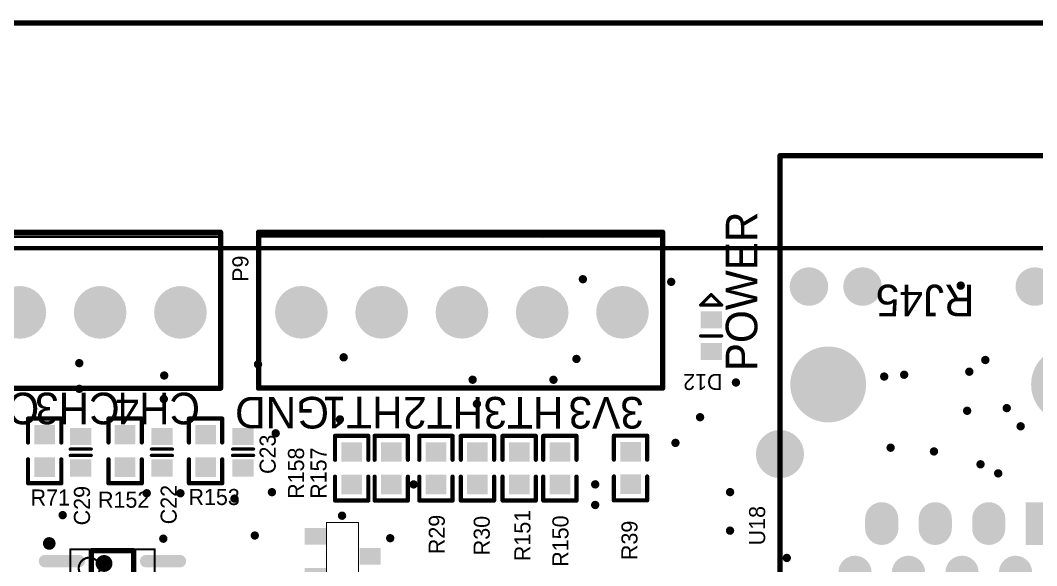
# Model space of a CAD drawing. Header units: millimetres. Extents: x -0.01 to 7.72, y -0.26 to 4.6.
# Drawn here: x 4.549 to 6.448, y 3.565 to 4.584 of the extents above; entities that cross this region are included whole.
import ezdxf

# ---------------------------------------------------------------- set-up
doc = ezdxf.new("R2010")
doc.units = ezdxf.units.MM
doc.header["$MEASUREMENT"] = 0
for name, color, linetype in [('Mechanical1', 6, 'Continuous'), ('Mechanical13', 56, 'Continuous'), ('MultiLayer', 9, 'Continuous'), ('PadHoleLayer', 156, 'Continuous'), ('TopOverlay', 2, 'Continuous'), ('TopPaste', 8, 'Continuous'), ('ViaHoleLayer', 16, 'Continuous')]:
    doc.layers.add(name, color=color, linetype=linetype)

# ---------------------------------------------------------------- blocks, each defined once
blk = doc.blocks.new('LC_0603_R_3')
at = {"layer": 'TopPaste'}
for points in [[(-0.0486, 0.0193), (-0.012, 0.0193), (-0.012, -0.0193), (-0.0486, -0.0193)], [(0.012, 0.0193), (0.0486, 0.0193), (0.0486, -0.0193), (0.012, -0.0193)]]:
    blk.add_hatch(color=8, dxfattribs=at).paths.add_polyline_path(points)
at = {"layer": 'TopOverlay', "const_width": 0.00787}
for points in [[(-0.0604, 0.0311), (-0.0157, 0.0311)], [(-0.0604, 0.0311), (-0.0604, -0.0311)], [(0.0604, 0.0311), (0.0157, 0.0311)], [(0.0604, 0.0311), (0.0604, -0.0311)], [(-0.0604, -0.0311), (-0.0157, -0.0311)], [(0.0604, -0.0311), (0.0157, -0.0311)]]:
    blk.add_lwpolyline(points, dxfattribs=at)
at = {"layer": 'TopOverlay', "const_width": 0.00394}
for points in [[(-0.0624, 0.0311, 1), (-0.0585, 0.0311, 1)], [(-0.0624, 0.0311, 1), (-0.0585, 0.0311, 1)], [(-0.0177, 0.0311, 1), (-0.0138, 0.0311, 1)], [(0.0138, 0.0311, 1), (0.0177, 0.0311, 1)], [(0.0585, 0.0311, 1), (0.0624, 0.0311, 1)], [(0.0585, 0.0311, 1), (0.0624, 0.0311, 1)], [(-0.0624, -0.0311, 1), (-0.0585, -0.0311, 1)], [(-0.0624, -0.0311, 1), (-0.0585, -0.0311, 1)], [(-0.0177, -0.0311, 1), (-0.0138, -0.0311, 1)], [(0.0138, -0.0311, 1), (0.0177, -0.0311, 1)], [(0.0585, -0.0311, 1), (0.0624, -0.0311, 1)], [(0.0585, -0.0311, 1), (0.0624, -0.0311, 1)]]:
    blk.add_lwpolyline(points, format="xyb", close=True, dxfattribs=at)
blk = doc.blocks.new('LC_0603_R_4')
at = {"layer": 'TopPaste'}
for points in [[(-0.0486, 0.0193), (-0.012, 0.0193), (-0.012, -0.0193), (-0.0486, -0.0193)], [(0.012, 0.0193), (0.0486, 0.0193), (0.0486, -0.0193), (0.012, -0.0193)]]:
    blk.add_hatch(color=8, dxfattribs=at).paths.add_polyline_path(points)
at = {"layer": 'TopOverlay', "const_width": 0.00787}
for points in [[(-0.0157, 0.0311), (-0.0604, 0.0311)], [(-0.0604, -0.0311), (-0.0604, 0.0311)], [(0.0157, 0.0311), (0.0604, 0.0311)], [(0.0604, -0.0311), (0.0604, 0.0311)], [(-0.0157, -0.0311), (-0.0604, -0.0311)], [(0.0157, -0.0311), (0.0604, -0.0311)]]:
    blk.add_lwpolyline(points, dxfattribs=at)
at = {"layer": 'TopOverlay', "const_width": 0.00394}
for points in [[(-0.0624, 0.0311, 1), (-0.0585, 0.0311, 1)], [(-0.0624, 0.0311, 1), (-0.0585, 0.0311, 1)], [(-0.0177, 0.0311, 1), (-0.0138, 0.0311, 1)], [(0.0138, 0.0311, 1), (0.0177, 0.0311, 1)], [(0.0585, 0.0311, 1), (0.0624, 0.0311, 1)], [(0.0585, 0.0311, 1), (0.0624, 0.0311, 1)], [(-0.0624, -0.0311, 1), (-0.0585, -0.0311, 1)], [(-0.0624, -0.0311, 1), (-0.0585, -0.0311, 1)], [(-0.0177, -0.0311, 1), (-0.0138, -0.0311, 1)], [(0.0138, -0.0311, 1), (0.0177, -0.0311, 1)], [(0.0585, -0.0311, 1), (0.0624, -0.0311, 1)], [(0.0585, -0.0311, 1), (0.0624, -0.0311, 1)]]:
    blk.add_lwpolyline(points, format="xyb", close=True, dxfattribs=at)
blk = doc.blocks.new('C0603SW_28')
at = {"layer": 'TopPaste'}
for points in [[(-0.016, -0.02), (-0.016, 0.02), (0.016, 0.02), (0.016, -0.02)], [(0.043, -0.02), (0.043, 0.02), (0.075, 0.02), (0.075, -0.02)]]:
    blk.add_hatch(color=8, dxfattribs=at).paths.add_polyline_path(points)
at = {"layer": 'TopOverlay', "const_width": 0.006}
for points in [[(0.0236, -0.0197), (0.0236, 0.0197)], [(0.0354, -0.0197), (0.0354, 0.0197)]]:
    blk.add_lwpolyline(points, dxfattribs=at)
at = {"layer": 'TopOverlay', "const_width": 0.003}
for points in [[(0.0221, 0.0197, 1), (0.0251, 0.0197, 1)], [(0.0339, 0.0197, 1), (0.0369, 0.0197, 1)], [(0.0221, -0.0197, 1), (0.0251, -0.0197, 1)], [(0.0339, -0.0197, 1), (0.0369, -0.0197, 1)]]:
    blk.add_lwpolyline(points, format="xyb", close=True, dxfattribs=at)
blk = doc.blocks.new('L0603SW_42')
at = {"layer": 'TopPaste'}
for points in [[(-0.016, -0.02), (-0.016, 0.02), (0.016, 0.02), (0.016, -0.02)], [(0.043, -0.02), (0.043, 0.02), (0.075, 0.02), (0.075, -0.02)]]:
    blk.add_hatch(color=8, dxfattribs=at).paths.add_polyline_path(points)
at = {"layer": 'TopOverlay', "const_width": 0.006}
for points in [[(0.029, 0.02), (0.029, -0.0194)], [(0.0866, 0.02), (0.0866, -0.0194)], [(0.0866, 0.02), (0.1063, 0.0003)], [(0.106, 0), (0.0866, -0.0194)], [(0.106, 0.0003), (0.106, 0)]]:
    blk.add_lwpolyline(points, dxfattribs=at)
at = {"layer": 'TopOverlay', "const_width": 0.003}
for points in [[(0.0275, 0.02, 1), (0.0305, 0.02, 1)], [(0.0851, 0.02, 1), (0.0881, 0.02, 1)], [(0.0851, 0.02, 1), (0.0881, 0.02, 1)], [(0.1045, 0.0003, 1), (0.1075, 0.0003, 1)], [(0.1045, 0, 1), (0.1075, 0, 1)], [(0.1045, 0, 1), (0.1075, 0, 1)], [(0.1048, 0.0003, 1), (0.1078, 0.0003, 1)], [(0.0275, -0.0194, 1), (0.0305, -0.0194, 1)], [(0.0851, -0.0194, 1), (0.0881, -0.0194, 1)], [(0.0851, -0.0194, 1), (0.0881, -0.0194, 1)]]:
    blk.add_lwpolyline(points, format="xyb", close=True, dxfattribs=at)
blk = doc.blocks.new('WJ124_3_81_5P_79')
at = {"layer": 'MultiLayer'}
h = blk.add_hatch(color=9, dxfattribs=at)
edge = h.paths.add_edge_path()
edge.add_arc((-0.15, 0), 0.0492, 0, 360)
h = blk.add_hatch(color=9, dxfattribs=at)
edge = h.paths.add_edge_path()
edge.add_arc((0, 0), 0.0492, 0, 360)
h = blk.add_hatch(color=9, dxfattribs=at)
edge = h.paths.add_edge_path()
edge.add_arc((0.15, 0), 0.0492, 0, 360)
h = blk.add_hatch(color=9, dxfattribs=at)
edge = h.paths.add_edge_path()
edge.add_arc((0.3, 0), 0.0492, 0, 360)
h = blk.add_hatch(color=9, dxfattribs=at)
edge = h.paths.add_edge_path()
edge.add_arc((0.45, 0), 0.0492, 0, 360)
at = {"layer": 'PadHoleLayer'}
h = blk.add_hatch(color=156, dxfattribs=at)
edge = h.paths.add_edge_path()
edge.add_arc((-0.15, 0), 0.0295, 0, 360)
h = blk.add_hatch(color=156, dxfattribs=at)
edge = h.paths.add_edge_path()
edge.add_arc((0, 0), 0.0295, 0, 360)
h = blk.add_hatch(color=156, dxfattribs=at)
edge = h.paths.add_edge_path()
edge.add_arc((0.15, 0), 0.0295, 0, 360)
h = blk.add_hatch(color=156, dxfattribs=at)
edge = h.paths.add_edge_path()
edge.add_arc((0.3, 0), 0.0295, 0, 360)
h = blk.add_hatch(color=156, dxfattribs=at)
edge = h.paths.add_edge_path()
edge.add_arc((0.45, 0), 0.0295, 0, 360)
at = {"layer": 'TopOverlay'}
for points, const_width in [([(0.53, 0.1417), (-0.225, 0.1417)], 0.01), ([(-0.225, 0.1417), (-0.225, -0.1496)], 0.01), ([(0.53, 0.1417), (0.53, -0.1496)], 0.01), ([(0.53, -0.1496), (-0.225, -0.1496)], 0.01), ([(0, -0.1417), (-0.225, -0.1417)], 0.005), ([(0.53, -0.1417), (0, -0.1417)], 0.005)]:
    blk.add_lwpolyline(points, dxfattribs=dict(at, const_width=const_width))
for points, const_width in [([(-0.2275, 0.1417, 1), (-0.2225, 0.1417, 1)], 0.005), ([(-0.2275, 0.1417, 1), (-0.2225, 0.1417, 1)], 0.005), ([(0.5275, 0.1417, 1), (0.5325, 0.1417, 1)], 0.005), ([(0.5275, 0.1417, 1), (0.5325, 0.1417, 1)], 0.005), ([(-0.2275, -0.1496, 1), (-0.2225, -0.1496, 1)], 0.005), ([(-0.2275, -0.1496, 1), (-0.2225, -0.1496, 1)], 0.005), ([(-0.2263, -0.1417, 1), (-0.2238, -0.1417, 1)], 0.0025), ([(-0.0013, -0.1417, 1), (0.0013, -0.1417, 1)], 0.0025), ([(-0.0013, -0.1417, 1), (0.0013, -0.1417, 1)], 0.0025), ([(0.5275, -0.1496, 1), (0.5325, -0.1496, 1)], 0.005), ([(0.5275, -0.1496, 1), (0.5325, -0.1496, 1)], 0.005), ([(0.5288, -0.1417, 1), (0.5312, -0.1417, 1)], 0.0025)]:
    blk.add_lwpolyline(points, format="xyb", close=True, dxfattribs=dict(at, const_width=const_width))
blk = doc.blocks.new('WJ124_3_81_5P_80')
at = {"layer": 'MultiLayer'}
h = blk.add_hatch(color=9, dxfattribs=at)
edge = h.paths.add_edge_path()
edge.add_arc((-0.15, 0), 0.0492, 0, 360)
h = blk.add_hatch(color=9, dxfattribs=at)
edge = h.paths.add_edge_path()
edge.add_arc((0, 0), 0.0492, 0, 360)
h = blk.add_hatch(color=9, dxfattribs=at)
edge = h.paths.add_edge_path()
edge.add_arc((0.15, 0), 0.0492, 0, 360)
h = blk.add_hatch(color=9, dxfattribs=at)
edge = h.paths.add_edge_path()
edge.add_arc((0.3, 0), 0.0492, 0, 360)
h = blk.add_hatch(color=9, dxfattribs=at)
edge = h.paths.add_edge_path()
edge.add_arc((0.45, 0), 0.0492, 0, 360)
at = {"layer": 'PadHoleLayer'}
h = blk.add_hatch(color=156, dxfattribs=at)
edge = h.paths.add_edge_path()
edge.add_arc((-0.15, 0), 0.0295, 0, 360)
h = blk.add_hatch(color=156, dxfattribs=at)
edge = h.paths.add_edge_path()
edge.add_arc((0, 0), 0.0295, 0, 360)
h = blk.add_hatch(color=156, dxfattribs=at)
edge = h.paths.add_edge_path()
edge.add_arc((0.15, 0), 0.0295, 0, 360)
h = blk.add_hatch(color=156, dxfattribs=at)
edge = h.paths.add_edge_path()
edge.add_arc((0.3, 0), 0.0295, 0, 360)
h = blk.add_hatch(color=156, dxfattribs=at)
edge = h.paths.add_edge_path()
edge.add_arc((0.45, 0), 0.0295, 0, 360)
at = {"layer": 'TopOverlay'}
for points, const_width in [([(0.53, 0.1417), (-0.225, 0.1417)], 0.01), ([(-0.225, 0.1417), (-0.225, -0.1496)], 0.01), ([(0.53, 0.1417), (0.53, -0.1496)], 0.01), ([(0.53, -0.1496), (-0.225, -0.1496)], 0.01), ([(0, -0.1417), (-0.225, -0.1417)], 0.005), ([(0.53, -0.1417), (0, -0.1417)], 0.005)]:
    blk.add_lwpolyline(points, dxfattribs=dict(at, const_width=const_width))
for points, const_width in [([(-0.2275, 0.1417, 1), (-0.2225, 0.1417, 1)], 0.005), ([(-0.2275, 0.1417, 1), (-0.2225, 0.1417, 1)], 0.005), ([(0.5275, 0.1417, 1), (0.5325, 0.1417, 1)], 0.005), ([(0.5275, 0.1417, 1), (0.5325, 0.1417, 1)], 0.005), ([(-0.2275, -0.1496, 1), (-0.2225, -0.1496, 1)], 0.005), ([(-0.2275, -0.1496, 1), (-0.2225, -0.1496, 1)], 0.005), ([(-0.2263, -0.1417, 1), (-0.2238, -0.1417, 1)], 0.0025), ([(-0.0013, -0.1417, 1), (0.0013, -0.1417, 1)], 0.0025), ([(-0.0013, -0.1417, 1), (0.0013, -0.1417, 1)], 0.0025), ([(0.5275, -0.1496, 1), (0.5325, -0.1496, 1)], 0.005), ([(0.5275, -0.1496, 1), (0.5325, -0.1496, 1)], 0.005), ([(0.5288, -0.1417, 1), (0.5312, -0.1417, 1)], 0.0025)]:
    blk.add_lwpolyline(points, format="xyb", close=True, dxfattribs=dict(at, const_width=const_width))
blk = doc.blocks.new('LC_0603_R_130')
at = {"layer": 'TopPaste'}
for points in [[(-0.0486, 0.0193), (-0.012, 0.0193), (-0.012, -0.0193), (-0.0486, -0.0193)], [(0.012, 0.0193), (0.0486, 0.0193), (0.0486, -0.0193), (0.012, -0.0193)]]:
    blk.add_hatch(color=8, dxfattribs=at).paths.add_polyline_path(points)
at = {"layer": 'TopOverlay', "const_width": 0.00787}
for points in [[(-0.0157, 0.0311), (-0.0604, 0.0311)], [(-0.0604, -0.0311), (-0.0604, 0.0311)], [(0.0157, 0.0311), (0.0604, 0.0311)], [(0.0604, -0.0311), (0.0604, 0.0311)], [(-0.0157, -0.0311), (-0.0604, -0.0311)], [(0.0157, -0.0311), (0.0604, -0.0311)]]:
    blk.add_lwpolyline(points, dxfattribs=at)
at = {"layer": 'TopOverlay', "const_width": 0.00394}
for points in [[(-0.0624, 0.0311, 1), (-0.0585, 0.0311, 1)], [(-0.0624, 0.0311, 1), (-0.0585, 0.0311, 1)], [(-0.0177, 0.0311, 1), (-0.0138, 0.0311, 1)], [(0.0138, 0.0311, 1), (0.0177, 0.0311, 1)], [(0.0585, 0.0311, 1), (0.0624, 0.0311, 1)], [(0.0585, 0.0311, 1), (0.0624, 0.0311, 1)], [(-0.0624, -0.0311, 1), (-0.0585, -0.0311, 1)], [(-0.0624, -0.0311, 1), (-0.0585, -0.0311, 1)], [(-0.0177, -0.0311, 1), (-0.0138, -0.0311, 1)], [(0.0138, -0.0311, 1), (0.0177, -0.0311, 1)], [(0.0585, -0.0311, 1), (0.0624, -0.0311, 1)], [(0.0585, -0.0311, 1), (0.0624, -0.0311, 1)]]:
    blk.add_lwpolyline(points, format="xyb", close=True, dxfattribs=at)
blk = doc.blocks.new('LC_0603_R_131')
at = {"layer": 'TopPaste'}
for points in [[(-0.0486, 0.0193), (-0.012, 0.0193), (-0.012, -0.0193), (-0.0486, -0.0193)], [(0.012, 0.0193), (0.0486, 0.0193), (0.0486, -0.0193), (0.012, -0.0193)]]:
    blk.add_hatch(color=8, dxfattribs=at).paths.add_polyline_path(points)
at = {"layer": 'TopOverlay', "const_width": 0.00787}
for points in [[(-0.0604, 0.0311), (-0.0157, 0.0311)], [(-0.0604, 0.0311), (-0.0604, -0.0311)], [(0.0604, 0.0311), (0.0157, 0.0311)], [(0.0604, 0.0311), (0.0604, -0.0311)], [(-0.0604, -0.0311), (-0.0157, -0.0311)], [(0.0604, -0.0311), (0.0157, -0.0311)]]:
    blk.add_lwpolyline(points, dxfattribs=at)
at = {"layer": 'TopOverlay', "const_width": 0.00394}
for points in [[(-0.0624, 0.0311, 1), (-0.0585, 0.0311, 1)], [(-0.0624, 0.0311, 1), (-0.0585, 0.0311, 1)], [(-0.0177, 0.0311, 1), (-0.0138, 0.0311, 1)], [(0.0138, 0.0311, 1), (0.0177, 0.0311, 1)], [(0.0585, 0.0311, 1), (0.0624, 0.0311, 1)], [(0.0585, 0.0311, 1), (0.0624, 0.0311, 1)], [(-0.0624, -0.0311, 1), (-0.0585, -0.0311, 1)], [(-0.0624, -0.0311, 1), (-0.0585, -0.0311, 1)], [(-0.0177, -0.0311, 1), (-0.0138, -0.0311, 1)], [(0.0138, -0.0311, 1), (0.0177, -0.0311, 1)], [(0.0585, -0.0311, 1), (0.0624, -0.0311, 1)], [(0.0585, -0.0311, 1), (0.0624, -0.0311, 1)]]:
    blk.add_lwpolyline(points, format="xyb", close=True, dxfattribs=at)
blk = doc.blocks.new('LC_0603_R_140')
at = {"layer": 'TopPaste'}
for points in [[(-0.0486, 0.0193), (-0.012, 0.0193), (-0.012, -0.0193), (-0.0486, -0.0193)], [(0.012, 0.0193), (0.0486, 0.0193), (0.0486, -0.0193), (0.012, -0.0193)]]:
    blk.add_hatch(color=8, dxfattribs=at).paths.add_polyline_path(points)
at = {"layer": 'TopOverlay', "const_width": 0.00787}
for points in [[(-0.0604, -0.0311), (-0.0604, 0.0311)], [(-0.0157, 0.0311), (-0.0604, 0.0311)], [(0.0157, 0.0311), (0.0604, 0.0311)], [(0.0604, -0.0311), (0.0604, 0.0311)], [(-0.0157, -0.0311), (-0.0604, -0.0311)], [(0.0157, -0.0311), (0.0604, -0.0311)]]:
    blk.add_lwpolyline(points, dxfattribs=at)
at = {"layer": 'TopOverlay', "const_width": 0.00394}
for points in [[(-0.0624, 0.0311, 1), (-0.0585, 0.0311, 1)], [(-0.0624, 0.0311, 1), (-0.0585, 0.0311, 1)], [(-0.0177, 0.0311, 1), (-0.0138, 0.0311, 1)], [(0.0138, 0.0311, 1), (0.0177, 0.0311, 1)], [(0.0585, 0.0311, 1), (0.0624, 0.0311, 1)], [(0.0585, 0.0311, 1), (0.0624, 0.0311, 1)], [(-0.0624, -0.0311, 1), (-0.0585, -0.0311, 1)], [(-0.0624, -0.0311, 1), (-0.0585, -0.0311, 1)], [(-0.0177, -0.0311, 1), (-0.0138, -0.0311, 1)], [(0.0138, -0.0311, 1), (0.0177, -0.0311, 1)], [(0.0585, -0.0311, 1), (0.0624, -0.0311, 1)], [(0.0585, -0.0311, 1), (0.0624, -0.0311, 1)]]:
    blk.add_lwpolyline(points, format="xyb", close=True, dxfattribs=at)
blk = doc.blocks.new('LC_0603_R_172')
at = {"layer": 'TopPaste'}
for points in [[(-0.0486, 0.0193), (-0.012, 0.0193), (-0.012, -0.0193), (-0.0486, -0.0193)], [(0.012, 0.0193), (0.0486, 0.0193), (0.0486, -0.0193), (0.012, -0.0193)]]:
    blk.add_hatch(color=8, dxfattribs=at).paths.add_polyline_path(points)
at = {"layer": 'TopOverlay', "const_width": 0.00787}
for points in [[(-0.0604, -0.0311), (-0.0604, 0.0311)], [(-0.0157, 0.0311), (-0.0604, 0.0311)], [(0.0157, 0.0311), (0.0604, 0.0311)], [(0.0604, -0.0311), (0.0604, 0.0311)], [(-0.0157, -0.0311), (-0.0604, -0.0311)], [(0.0157, -0.0311), (0.0604, -0.0311)]]:
    blk.add_lwpolyline(points, dxfattribs=at)
at = {"layer": 'TopOverlay', "const_width": 0.00394}
for points in [[(-0.0624, 0.0311, 1), (-0.0585, 0.0311, 1)], [(-0.0624, 0.0311, 1), (-0.0585, 0.0311, 1)], [(-0.0177, 0.0311, 1), (-0.0138, 0.0311, 1)], [(0.0138, 0.0311, 1), (0.0177, 0.0311, 1)], [(0.0585, 0.0311, 1), (0.0624, 0.0311, 1)], [(0.0585, 0.0311, 1), (0.0624, 0.0311, 1)], [(-0.0624, -0.0311, 1), (-0.0585, -0.0311, 1)], [(-0.0624, -0.0311, 1), (-0.0585, -0.0311, 1)], [(-0.0177, -0.0311, 1), (-0.0138, -0.0311, 1)], [(0.0138, -0.0311, 1), (0.0177, -0.0311, 1)], [(0.0585, -0.0311, 1), (0.0624, -0.0311, 1)], [(0.0585, -0.0311, 1), (0.0624, -0.0311, 1)]]:
    blk.add_lwpolyline(points, format="xyb", close=True, dxfattribs=at)
blk = doc.blocks.new('HR911105A_274')
at = {"layer": 'MultiLayer'}
h = blk.add_hatch(color=9, dxfattribs=at)
edge = h.paths.add_edge_path()
edge.add_arc((-0.29908, 0.331158), 0.045, 0, 360)
h = blk.add_hatch(color=9, dxfattribs=at)
edge = h.paths.add_edge_path()
edge.add_arc((0.013912, 0.277), 0.036, 0, 360)
h = blk.add_hatch(color=9, dxfattribs=at)
edge = h.paths.add_edge_path()
edge.add_arc((-0.169, 0.241), 0.029528, 0, 360)
h = blk.add_hatch(color=9, dxfattribs=at)
edge = h.paths.add_edge_path()
edge.add_arc((-0.538, 0.191), 0.031, 90, 270)
edge.add_line((-0.538, 0.16), (-0.52, 0.16))
edge.add_arc((-0.52, 0.191), 0.031, 270, 450)
edge.add_line((-0.52, 0.222), (-0.538, 0.222))
h = blk.add_hatch(color=9, dxfattribs=at)
edge = h.paths.add_edge_path()
edge.add_arc((0.013912, 0.176866), 0.036, 0, 360)
h = blk.add_hatch(color=9, dxfattribs=at)
edge = h.paths.add_edge_path()
edge.add_arc((-0.438, 0.141), 0.031, 90, 270)
edge.add_line((-0.438, 0.11), (-0.42, 0.11))
edge.add_arc((-0.42, 0.141), 0.031, 270, 450)
edge.add_line((-0.42, 0.172), (-0.438, 0.172))
h = blk.add_hatch(color=9, dxfattribs=at)
edge = h.paths.add_edge_path()
edge.add_arc((-0.538, 0.091), 0.031, 90, 270)
edge.add_line((-0.538, 0.06), (-0.52, 0.06))
edge.add_arc((-0.52, 0.091), 0.031, 270, 450)
edge.add_line((-0.52, 0.122), (-0.538, 0.122))
h = blk.add_hatch(color=9, dxfattribs=at)
edge = h.paths.add_edge_path()
edge.add_arc((-0.438, 0.041), 0.031, 90, 270)
edge.add_line((-0.438, 0.01), (-0.42, 0.01))
edge.add_arc((-0.42, 0.041), 0.031, 270, 450)
edge.add_line((-0.42, 0.072), (-0.438, 0.072))
h = blk.add_hatch(color=9, dxfattribs=at)
edge = h.paths.add_edge_path()
edge.add_arc((-0.538, -0.009), 0.031, 90, 270)
edge.add_line((-0.538, -0.04), (-0.52, -0.04))
edge.add_arc((-0.52, -0.009), 0.031, 270, 450)
edge.add_line((-0.52, 0.022), (-0.538, 0.022))
h = blk.add_hatch(color=9, dxfattribs=at)
edge = h.paths.add_edge_path()
edge.add_arc((-0.438, -0.059), 0.031, 90, 270)
edge.add_line((-0.438, -0.09), (-0.42, -0.09))
edge.add_arc((-0.42, -0.059), 0.031, 270, 450)
edge.add_line((-0.42, -0.028), (-0.438, -0.028))
h = blk.add_hatch(color=9, dxfattribs=at)
edge = h.paths.add_edge_path()
edge.add_arc((-0.538, -0.109), 0.031, 90, 270)
edge.add_line((-0.538, -0.14), (-0.52, -0.14))
edge.add_arc((-0.52, -0.109), 0.031, 270, 450)
edge.add_line((-0.52, -0.078), (-0.538, -0.078))
h = blk.add_hatch(color=9, dxfattribs=at)
edge = h.paths.add_edge_path()
edge.add_arc((0.013912, -0.145), 0.036, 0, 360)
blk.add_hatch(color=9, dxfattribs=at).paths.add_polyline_path([(-0.389, -0.128), (-0.389, -0.19), (-0.469, -0.19), (-0.469, -0.128)])
h = blk.add_hatch(color=9, dxfattribs=at)
edge = h.paths.add_edge_path()
edge.add_arc((-0.169, -0.209), 0.029528, 0, 360)
h = blk.add_hatch(color=9, dxfattribs=at)
edge = h.paths.add_edge_path()
edge.add_arc((0.013912, -0.24463), 0.036, 0, 360)
h = blk.add_hatch(color=9, dxfattribs=at)
edge = h.paths.add_edge_path()
edge.add_arc((-0.29908, -0.298764), 0.045, 0, 360)
at = {"layer": 'PadHoleLayer'}
h = blk.add_hatch(color=156, dxfattribs=at)
edge = h.paths.add_edge_path()
edge.add_arc((-0.29908, 0.331158), 0.0325, 0, 360)
h = blk.add_hatch(color=156, dxfattribs=at)
edge = h.paths.add_edge_path()
edge.add_arc((-0.169, 0.241), 0.070866, 0, 360)
h = blk.add_hatch(color=156, dxfattribs=at)
edge = h.paths.add_edge_path()
edge.add_arc((0.013912, 0.277), 0.018, 0, 360)
h = blk.add_hatch(color=156, dxfattribs=at)
edge = h.paths.add_edge_path()
edge.add_arc((-0.529, 0.191), 0.02, 0, 360)
h = blk.add_hatch(color=156, dxfattribs=at)
edge = h.paths.add_edge_path()
edge.add_arc((0.013912, 0.176866), 0.018, 0, 360)
h = blk.add_hatch(color=156, dxfattribs=at)
edge = h.paths.add_edge_path()
edge.add_arc((-0.429, 0.141), 0.02, 0, 360)
h = blk.add_hatch(color=156, dxfattribs=at)
edge = h.paths.add_edge_path()
edge.add_arc((-0.529, 0.091), 0.02, 0, 360)
h = blk.add_hatch(color=156, dxfattribs=at)
edge = h.paths.add_edge_path()
edge.add_arc((-0.429, 0.041), 0.02, 0, 360)
h = blk.add_hatch(color=156, dxfattribs=at)
edge = h.paths.add_edge_path()
edge.add_arc((-0.529, -0.009), 0.02, 0, 360)
h = blk.add_hatch(color=156, dxfattribs=at)
edge = h.paths.add_edge_path()
edge.add_arc((-0.429, -0.059), 0.02, 0, 360)
h = blk.add_hatch(color=156, dxfattribs=at)
edge = h.paths.add_edge_path()
edge.add_arc((-0.529, -0.109), 0.02, 0, 360)
h = blk.add_hatch(color=156, dxfattribs=at)
edge = h.paths.add_edge_path()
edge.add_arc((0.013912, -0.145), 0.018, 0, 360)
h = blk.add_hatch(color=156, dxfattribs=at)
edge = h.paths.add_edge_path()
edge.add_arc((-0.429, -0.159), 0.02, 0, 360)
h = blk.add_hatch(color=156, dxfattribs=at)
edge = h.paths.add_edge_path()
edge.add_arc((-0.169, -0.209), 0.070866, 0, 360)
h = blk.add_hatch(color=156, dxfattribs=at)
edge = h.paths.add_edge_path()
edge.add_arc((0.013912, -0.24463), 0.018, 0, 360)
h = blk.add_hatch(color=156, dxfattribs=at)
edge = h.paths.add_edge_path()
edge.add_arc((-0.29908, -0.298764), 0.0325, 0, 360)
at = {"layer": 'TopOverlay', "const_width": 0.01}
for points in [[(-0.607582, 0.331158), (-0.60774, 0.331)], [(-0.607582, 0.331158), (-0.607582, -0.298686)], [(-0.607582, 0.331158), (-0.299078, 0.331158)], [(-0.299078, 0.331158), (0.258244, 0.331158)], [(0.258244, 0.331158), (0.258402, 0.331)], [(0.258402, 0.331), (0.258402, -0.299)], [(-0.607504, -0.298764), (-0.60774, -0.299)], [(-0.607582, -0.298686), (-0.607504, -0.298764)], [(-0.607504, -0.298764), (-0.299078, -0.298764)], [(-0.299078, -0.298764), (0.258166, -0.298764)], [(0.258166, -0.298764), (0.258402, -0.299)]]:
    blk.add_lwpolyline(points, dxfattribs=at)
at = {"layer": 'TopOverlay', "const_width": 0.005}
for points in [[(-0.61024, 0.331, 1), (-0.60524, 0.331, 1)], [(-0.610082, 0.331158, 1), (-0.605082, 0.331158, 1)], [(-0.610082, 0.331158, 1), (-0.605082, 0.331158, 1)], [(-0.610082, 0.331158, 1), (-0.605082, 0.331158, 1)], [(-0.301578, 0.331158, 1), (-0.296578, 0.331158, 1)], [(-0.301578, 0.331158, 1), (-0.296578, 0.331158, 1)], [(0.255744, 0.331158, 1), (0.260744, 0.331158, 1)], [(0.255744, 0.331158, 1), (0.260744, 0.331158, 1)], [(0.255902, 0.331, 1), (0.260902, 0.331, 1)], [(0.255902, 0.331, 1), (0.260902, 0.331, 1)], [(-0.61024, -0.299, 1), (-0.60524, -0.299, 1)], [(-0.610082, -0.298686, 1), (-0.605082, -0.298686, 1)], [(-0.610082, -0.298686, 1), (-0.605082, -0.298686, 1)], [(-0.610004, -0.298764, 1), (-0.605004, -0.298764, 1)], [(-0.610004, -0.298764, 1), (-0.605004, -0.298764, 1)], [(-0.610004, -0.298764, 1), (-0.605004, -0.298764, 1)], [(-0.301578, -0.298764, 1), (-0.296578, -0.298764, 1)], [(-0.301578, -0.298764, 1), (-0.296578, -0.298764, 1)], [(0.255666, -0.298764, 1), (0.260666, -0.298764, 1)], [(0.255666, -0.298764, 1), (0.260666, -0.298764, 1)], [(0.255902, -0.299, 1), (0.260902, -0.299, 1)], [(0.255902, -0.299, 1), (0.260902, -0.299, 1)]]:
    blk.add_lwpolyline(points, format="xyb", close=True, dxfattribs=at)
blk = doc.blocks.new('SOT23_B_276')
at = {"layer": 'TopPaste'}
for points in [[(-0.0315, 0.0531), (-0.0315, 0.0217), (-0.0709, 0.0217), (-0.0709, 0.0531)], [(0.0709, 0.0157), (0.0709, -0.0158), (0.0315, -0.0158), (0.0315, 0.0157)], [(-0.0315, -0.0217), (-0.0315, -0.0531), (-0.0709, -0.0531), (-0.0709, -0.0217)]]:
    blk.add_hatch(color=8, dxfattribs=at).paths.add_polyline_path(points)
at = {"layer": 'TopOverlay', "const_width": 0.002}
for points in [[(-0.0302, 0.0633), (0.0293, 0.0633)], [(-0.0302, -0.0655), (-0.0302, 0.0633)], [(0.0289, 0.0633), (0.0293, 0.0633)], [(0.0293, -0.0655), (0.0293, 0.0633)], [(-0.0302, -0.0655), (0.0293, -0.0655)]]:
    blk.add_lwpolyline(points, dxfattribs=at)
at = {"layer": 'TopOverlay', "const_width": 0.001}
for points in [[(-0.0307, 0.0633, 1), (-0.0297, 0.0633, 1)], [(-0.0307, 0.0633, 1), (-0.0297, 0.0633, 1)], [(0.0284, 0.0633, 1), (0.0294, 0.0633, 1)], [(0.0288, 0.0633, 1), (0.0298, 0.0633, 1)], [(0.0288, 0.0633, 1), (0.0298, 0.0633, 1)], [(0.0288, 0.0633, 1), (0.0298, 0.0633, 1)], [(-0.0307, -0.0655, 1), (-0.0297, -0.0655, 1)], [(-0.0307, -0.0655, 1), (-0.0297, -0.0655, 1)], [(0.0288, -0.0655, 1), (0.0298, -0.0655, 1)], [(0.0288, -0.0655, 1), (0.0298, -0.0655, 1)]]:
    blk.add_lwpolyline(points, format="xyb", close=True, dxfattribs=at)
blk = doc.blocks.new('LC_SOIC_14_150____277')
at = {"layer": 'TopPaste'}
h = blk.add_hatch(color=8, dxfattribs=at)
edge = h.paths.add_edge_path()
edge.add_arc((-0.15, 0.126), 0.0118, 0, 180)
edge.add_line((-0.1618, 0.126), (-0.1618, 0.063))
edge.add_arc((-0.15, 0.063), 0.0118, 180, 360)
edge.add_line((-0.1382, 0.063), (-0.1382, 0.126))
h = blk.add_hatch(color=8, dxfattribs=at)
edge = h.paths.add_edge_path()
edge.add_arc((-0.1, 0.126), 0.0118, 0, 180)
edge.add_line((-0.1118, 0.126), (-0.1118, 0.063))
edge.add_arc((-0.1, 0.063), 0.0118, 180, 360)
edge.add_line((-0.0882, 0.063), (-0.0882, 0.126))
h = blk.add_hatch(color=8, dxfattribs=at)
edge = h.paths.add_edge_path()
edge.add_arc((-0.05, 0.126), 0.0118, 0, 180)
edge.add_line((-0.0618, 0.126), (-0.0618, 0.063))
edge.add_arc((-0.05, 0.063), 0.0118, 180, 360)
edge.add_line((-0.0382, 0.063), (-0.0382, 0.126))
h = blk.add_hatch(color=8, dxfattribs=at)
edge = h.paths.add_edge_path()
edge.add_arc((0, 0.126), 0.0118, 0, 180)
edge.add_line((-0.0118, 0.126), (-0.0118, 0.063))
edge.add_arc((0, 0.063), 0.0118, 180, 360)
edge.add_line((0.0118, 0.063), (0.0118, 0.126))
h = blk.add_hatch(color=8, dxfattribs=at)
edge = h.paths.add_edge_path()
edge.add_arc((0.05, 0.126), 0.0118, 0, 180)
edge.add_line((0.0382, 0.126), (0.0382, 0.063))
edge.add_arc((0.05, 0.063), 0.0118, 180, 360)
edge.add_line((0.0618, 0.063), (0.0618, 0.126))
h = blk.add_hatch(color=8, dxfattribs=at)
edge = h.paths.add_edge_path()
edge.add_arc((0.1, 0.126), 0.0118, 0, 180)
edge.add_line((0.0882, 0.126), (0.0882, 0.063))
edge.add_arc((0.1, 0.063), 0.0118, 180, 360)
edge.add_line((0.1118, 0.063), (0.1118, 0.126))
h = blk.add_hatch(color=8, dxfattribs=at)
edge = h.paths.add_edge_path()
edge.add_arc((0.15, 0.126), 0.0118, 0, 180)
edge.add_line((0.1382, 0.126), (0.1382, 0.063))
edge.add_arc((0.15, 0.063), 0.0118, 180, 360)
edge.add_line((0.1618, 0.063), (0.1618, 0.126))
h = blk.add_hatch(color=8, dxfattribs=at)
edge = h.paths.add_edge_path()
edge.add_arc((-0.15, -0.063), 0.0118, 0, 180)
edge.add_line((-0.1618, -0.063), (-0.1618, -0.126))
edge.add_arc((-0.15, -0.126), 0.0118, 180, 360)
edge.add_line((-0.1382, -0.126), (-0.1382, -0.063))
h = blk.add_hatch(color=8, dxfattribs=at)
edge = h.paths.add_edge_path()
edge.add_arc((-0.1, -0.063), 0.0118, 0, 180)
edge.add_line((-0.1118, -0.063), (-0.1118, -0.126))
edge.add_arc((-0.1, -0.126), 0.0118, 180, 360)
edge.add_line((-0.0882, -0.126), (-0.0882, -0.063))
h = blk.add_hatch(color=8, dxfattribs=at)
edge = h.paths.add_edge_path()
edge.add_arc((-0.05, -0.063), 0.0118, 0, 180)
edge.add_line((-0.0618, -0.063), (-0.0618, -0.126))
edge.add_arc((-0.05, -0.126), 0.0118, 180, 360)
edge.add_line((-0.0382, -0.126), (-0.0382, -0.063))
h = blk.add_hatch(color=8, dxfattribs=at)
edge = h.paths.add_edge_path()
edge.add_arc((0, -0.063), 0.0118, 0, 180)
edge.add_line((-0.0118, -0.063), (-0.0118, -0.126))
edge.add_arc((0, -0.126), 0.0118, 180, 360)
edge.add_line((0.0118, -0.126), (0.0118, -0.063))
h = blk.add_hatch(color=8, dxfattribs=at)
edge = h.paths.add_edge_path()
edge.add_arc((0.05, -0.063), 0.0118, 0, 180)
edge.add_line((0.0382, -0.063), (0.0382, -0.126))
edge.add_arc((0.05, -0.126), 0.0118, 180, 360)
edge.add_line((0.0618, -0.126), (0.0618, -0.063))
h = blk.add_hatch(color=8, dxfattribs=at)
edge = h.paths.add_edge_path()
edge.add_arc((0.1, -0.063), 0.0118, 0, 180)
edge.add_line((0.0882, -0.063), (0.0882, -0.126))
edge.add_arc((0.1, -0.126), 0.0118, 180, 360)
edge.add_line((0.1118, -0.126), (0.1118, -0.063))
h = blk.add_hatch(color=8, dxfattribs=at)
edge = h.paths.add_edge_path()
edge.add_arc((0.15, -0.063), 0.0118, 0, 180)
edge.add_line((0.1382, -0.063), (0.1382, -0.126))
edge.add_arc((0.15, -0.126), 0.0118, 180, 360)
edge.add_line((0.1618, -0.126), (0.1618, -0.063))
at = {"layer": 'Mechanical13', "const_width": 0.00394}
for points in [[(0.1722, 0.0787), (-0.1722, 0.0787)], [(-0.1722, -0.0787), (-0.1722, 0.0787)], [(0.1722, -0.0787), (0.1722, 0.0787)], [(0.1722, -0.0787), (-0.1722, -0.0787)]]:
    blk.add_lwpolyline(points, dxfattribs=at)
at = {"layer": 'Mechanical13'}
for points, const_width in [([(-0.1732, 0.0787, 1), (-0.1713, 0.0787, 1)], 0.00197), ([(-0.1732, 0.0787, 1), (-0.1713, 0.0787, 1)], 0.00197), ([(0.1713, 0.0787, 1), (0.1732, 0.0787, 1)], 0.00197), ([(0.1713, 0.0787, 1), (0.1732, 0.0787, 1)], 0.00197), ([(-0.1171, -0.0433, 1), (-0.1565, -0.0433, 1)], 0.00394), ([(-0.1575, -0.0433, 1), (-0.1555, -0.0433, 1)], 0.00197), ([(-0.1181, -0.0433, 1), (-0.1161, -0.0433, 1)], 0.00197), ([(-0.1732, -0.0787, 1), (-0.1713, -0.0787, 1)], 0.00197), ([(-0.1732, -0.0787, 1), (-0.1713, -0.0787, 1)], 0.00197), ([(0.1713, -0.0787, 1), (0.1732, -0.0787, 1)], 0.00197), ([(0.1713, -0.0787, 1), (0.1732, -0.0787, 1)], 0.00197)]:
    blk.add_lwpolyline(points, format="xyb", close=True, dxfattribs=dict(at, const_width=const_width))
at = {"layer": 'TopOverlay', "const_width": 0.01}
for points in [[(0.1654, 0.0394), (-0.1693, 0.0394)], [(-0.1693, -0.0394), (-0.1693, 0.0394)], [(0.1654, -0.0394), (0.1654, 0.0394)], [(0.1654, -0.0394), (-0.1693, -0.0394)]]:
    blk.add_lwpolyline(points, dxfattribs=at)
at = {"layer": 'TopOverlay'}
for points, const_width in [([(-0.1718, 0.0394, 1), (-0.1668, 0.0394, 1)], 0.005), ([(-0.1718, 0.0394, 1), (-0.1668, 0.0394, 1)], 0.005), ([(0.1629, 0.0394, 1), (0.1679, 0.0394, 1)], 0.005), ([(0.1629, 0.0394, 1), (0.1679, 0.0394, 1)], 0.005), ([(-0.1378, -0.0157, 1), (-0.1535, -0.0157, 1)], 0.0157), ([(-0.1575, -0.0157, 1), (-0.1496, -0.0157, 1)], 0.00787), ([(-0.1417, -0.0157, 1), (-0.1339, -0.0157, 1)], 0.00787), ([(-0.1718, -0.0394, 1), (-0.1668, -0.0394, 1)], 0.005), ([(-0.1718, -0.0394, 1), (-0.1668, -0.0394, 1)], 0.005), ([(0.1629, -0.0394, 1), (0.1679, -0.0394, 1)], 0.005), ([(0.1629, -0.0394, 1), (0.1679, -0.0394, 1)], 0.005), ([(-0.1772, -0.1181, 1), (-0.189, -0.1181, 1)], 0.0118), ([(-0.1919, -0.1181, 1), (-0.186, -0.1181, 1)], 0.00591), ([(-0.1801, -0.1181, 1), (-0.1742, -0.1181, 1)], 0.00591)]:
    blk.add_lwpolyline(points, format="xyb", close=True, dxfattribs=dict(at, const_width=const_width))
blk = doc.blocks.new('C0603SW_308')
at = {"layer": 'TopPaste'}
for points in [[(-0.016, -0.02), (-0.016, 0.02), (0.016, 0.02), (0.016, -0.02)], [(0.043, -0.02), (0.043, 0.02), (0.075, 0.02), (0.075, -0.02)]]:
    blk.add_hatch(color=8, dxfattribs=at).paths.add_polyline_path(points)
at = {"layer": 'TopOverlay', "const_width": 0.006}
for points in [[(0.0236, -0.0197), (0.0236, 0.0197)], [(0.0354, -0.0197), (0.0354, 0.0197)]]:
    blk.add_lwpolyline(points, dxfattribs=at)
at = {"layer": 'TopOverlay', "const_width": 0.003}
for points in [[(0.0221, 0.0197, 1), (0.0251, 0.0197, 1)], [(0.0339, 0.0197, 1), (0.0369, 0.0197, 1)], [(0.0221, -0.0197, 1), (0.0251, -0.0197, 1)], [(0.0339, -0.0197, 1), (0.0369, -0.0197, 1)]]:
    blk.add_lwpolyline(points, format="xyb", close=True, dxfattribs=at)
blk = doc.blocks.new('C0603SW_309')
at = {"layer": 'TopPaste'}
for points in [[(-0.016, -0.02), (-0.016, 0.02), (0.016, 0.02), (0.016, -0.02)], [(0.043, -0.02), (0.043, 0.02), (0.075, 0.02), (0.075, -0.02)]]:
    blk.add_hatch(color=8, dxfattribs=at).paths.add_polyline_path(points)
at = {"layer": 'TopOverlay', "const_width": 0.006}
for points in [[(0.0236, -0.0197), (0.0236, 0.0197)], [(0.0354, -0.0197), (0.0354, 0.0197)]]:
    blk.add_lwpolyline(points, dxfattribs=at)
at = {"layer": 'TopOverlay', "const_width": 0.003}
for points in [[(0.0221, 0.0197, 1), (0.0251, 0.0197, 1)], [(0.0339, 0.0197, 1), (0.0369, 0.0197, 1)], [(0.0221, -0.0197, 1), (0.0251, -0.0197, 1)], [(0.0339, -0.0197, 1), (0.0369, -0.0197, 1)]]:
    blk.add_lwpolyline(points, format="xyb", close=True, dxfattribs=at)
blk = doc.blocks.new('LC_0603_R_310')
at = {"layer": 'TopPaste'}
for points in [[(-0.0486, 0.0193), (-0.012, 0.0193), (-0.012, -0.0193), (-0.0486, -0.0193)], [(0.012, 0.0193), (0.0486, 0.0193), (0.0486, -0.0193), (0.012, -0.0193)]]:
    blk.add_hatch(color=8, dxfattribs=at).paths.add_polyline_path(points)
at = {"layer": 'TopOverlay', "const_width": 0.00787}
for points in [[(-0.0604, -0.0311), (-0.0604, 0.0311)], [(-0.0157, 0.0311), (-0.0604, 0.0311)], [(0.0157, 0.0311), (0.0604, 0.0311)], [(0.0604, -0.0311), (0.0604, 0.0311)], [(-0.0157, -0.0311), (-0.0604, -0.0311)], [(0.0157, -0.0311), (0.0604, -0.0311)]]:
    blk.add_lwpolyline(points, dxfattribs=at)
at = {"layer": 'TopOverlay', "const_width": 0.00394}
for points in [[(-0.0624, 0.0311, 1), (-0.0585, 0.0311, 1)], [(-0.0624, 0.0311, 1), (-0.0585, 0.0311, 1)], [(-0.0177, 0.0311, 1), (-0.0138, 0.0311, 1)], [(0.0138, 0.0311, 1), (0.0177, 0.0311, 1)], [(0.0585, 0.0311, 1), (0.0624, 0.0311, 1)], [(0.0585, 0.0311, 1), (0.0624, 0.0311, 1)], [(-0.0624, -0.0311, 1), (-0.0585, -0.0311, 1)], [(-0.0624, -0.0311, 1), (-0.0585, -0.0311, 1)], [(-0.0177, -0.0311, 1), (-0.0138, -0.0311, 1)], [(0.0138, -0.0311, 1), (0.0177, -0.0311, 1)], [(0.0585, -0.0311, 1), (0.0624, -0.0311, 1)], [(0.0585, -0.0311, 1), (0.0624, -0.0311, 1)]]:
    blk.add_lwpolyline(points, format="xyb", close=True, dxfattribs=at)
blk = doc.blocks.new('LC_0603_R_311')
at = {"layer": 'TopPaste'}
for points in [[(-0.0486, 0.0193), (-0.012, 0.0193), (-0.012, -0.0193), (-0.0486, -0.0193)], [(0.012, 0.0193), (0.0486, 0.0193), (0.0486, -0.0193), (0.012, -0.0193)]]:
    blk.add_hatch(color=8, dxfattribs=at).paths.add_polyline_path(points)
at = {"layer": 'TopOverlay', "const_width": 0.00787}
for points in [[(-0.0604, 0.0311), (-0.0604, -0.0311)], [(-0.0604, 0.0311), (-0.0157, 0.0311)], [(0.0604, 0.0311), (0.0157, 0.0311)], [(0.0604, 0.0311), (0.0604, -0.0311)], [(-0.0604, -0.0311), (-0.0157, -0.0311)], [(0.0604, -0.0311), (0.0157, -0.0311)]]:
    blk.add_lwpolyline(points, dxfattribs=at)
at = {"layer": 'TopOverlay', "const_width": 0.00394}
for points in [[(-0.0624, 0.0311, 1), (-0.0585, 0.0311, 1)], [(-0.0624, 0.0311, 1), (-0.0585, 0.0311, 1)], [(-0.0177, 0.0311, 1), (-0.0138, 0.0311, 1)], [(0.0138, 0.0311, 1), (0.0177, 0.0311, 1)], [(0.0585, 0.0311, 1), (0.0624, 0.0311, 1)], [(0.0585, 0.0311, 1), (0.0624, 0.0311, 1)], [(-0.0624, -0.0311, 1), (-0.0585, -0.0311, 1)], [(-0.0624, -0.0311, 1), (-0.0585, -0.0311, 1)], [(-0.0177, -0.0311, 1), (-0.0138, -0.0311, 1)], [(0.0138, -0.0311, 1), (0.0177, -0.0311, 1)], [(0.0585, -0.0311, 1), (0.0624, -0.0311, 1)], [(0.0585, -0.0311, 1), (0.0624, -0.0311, 1)]]:
    blk.add_lwpolyline(points, format="xyb", close=True, dxfattribs=at)
blk = doc.blocks.new('LC_0603_R_312')
at = {"layer": 'TopPaste'}
for points in [[(-0.0486, 0.0193), (-0.012, 0.0193), (-0.012, -0.0193), (-0.0486, -0.0193)], [(0.012, 0.0193), (0.0486, 0.0193), (0.0486, -0.0193), (0.012, -0.0193)]]:
    blk.add_hatch(color=8, dxfattribs=at).paths.add_polyline_path(points)
at = {"layer": 'TopOverlay', "const_width": 0.00787}
for points in [[(-0.0604, -0.0311), (-0.0604, 0.0311)], [(-0.0157, 0.0311), (-0.0604, 0.0311)], [(0.0157, 0.0311), (0.0604, 0.0311)], [(0.0604, -0.0311), (0.0604, 0.0311)], [(-0.0157, -0.0311), (-0.0604, -0.0311)], [(0.0157, -0.0311), (0.0604, -0.0311)]]:
    blk.add_lwpolyline(points, dxfattribs=at)
at = {"layer": 'TopOverlay', "const_width": 0.00394}
for points in [[(-0.0624, 0.0311, 1), (-0.0585, 0.0311, 1)], [(-0.0624, 0.0311, 1), (-0.0585, 0.0311, 1)], [(-0.0177, 0.0311, 1), (-0.0138, 0.0311, 1)], [(0.0138, 0.0311, 1), (0.0177, 0.0311, 1)], [(0.0585, 0.0311, 1), (0.0624, 0.0311, 1)], [(0.0585, 0.0311, 1), (0.0624, 0.0311, 1)], [(-0.0624, -0.0311, 1), (-0.0585, -0.0311, 1)], [(-0.0624, -0.0311, 1), (-0.0585, -0.0311, 1)], [(-0.0177, -0.0311, 1), (-0.0138, -0.0311, 1)], [(0.0138, -0.0311, 1), (0.0177, -0.0311, 1)], [(0.0585, -0.0311, 1), (0.0624, -0.0311, 1)], [(0.0585, -0.0311, 1), (0.0624, -0.0311, 1)]]:
    blk.add_lwpolyline(points, format="xyb", close=True, dxfattribs=at)
blk = doc.blocks.new('LC_0603_R_313')
at = {"layer": 'TopPaste'}
for points in [[(-0.0486, 0.0193), (-0.012, 0.0193), (-0.012, -0.0193), (-0.0486, -0.0193)], [(0.012, 0.0193), (0.0486, 0.0193), (0.0486, -0.0193), (0.012, -0.0193)]]:
    blk.add_hatch(color=8, dxfattribs=at).paths.add_polyline_path(points)
at = {"layer": 'TopOverlay', "const_width": 0.00787}
for points in [[(-0.0604, -0.0311), (-0.0604, 0.0311)], [(-0.0157, 0.0311), (-0.0604, 0.0311)], [(0.0157, 0.0311), (0.0604, 0.0311)], [(0.0604, -0.0311), (0.0604, 0.0311)], [(-0.0157, -0.0311), (-0.0604, -0.0311)], [(0.0157, -0.0311), (0.0604, -0.0311)]]:
    blk.add_lwpolyline(points, dxfattribs=at)
at = {"layer": 'TopOverlay', "const_width": 0.00394}
for points in [[(-0.0624, 0.0311, 1), (-0.0585, 0.0311, 1)], [(-0.0624, 0.0311, 1), (-0.0585, 0.0311, 1)], [(-0.0177, 0.0311, 1), (-0.0138, 0.0311, 1)], [(0.0138, 0.0311, 1), (0.0177, 0.0311, 1)], [(0.0585, 0.0311, 1), (0.0624, 0.0311, 1)], [(0.0585, 0.0311, 1), (0.0624, 0.0311, 1)], [(-0.0624, -0.0311, 1), (-0.0585, -0.0311, 1)], [(-0.0624, -0.0311, 1), (-0.0585, -0.0311, 1)], [(-0.0177, -0.0311, 1), (-0.0138, -0.0311, 1)], [(0.0138, -0.0311, 1), (0.0177, -0.0311, 1)], [(0.0585, -0.0311, 1), (0.0624, -0.0311, 1)], [(0.0585, -0.0311, 1), (0.0624, -0.0311, 1)]]:
    blk.add_lwpolyline(points, format="xyb", close=True, dxfattribs=at)

msp = doc.modelspace()

# ---------------------------------------------------------------- hatches: boundary and pattern name
at = {"layer": 'ViaHoleLayer'}
h = msp.add_hatch(color=16, dxfattribs=at)
edge = h.paths.add_edge_path()
edge.add_arc((5.6, 4.1), 0.00787, 0, 360)
h = msp.add_hatch(color=16, dxfattribs=at)
edge = h.paths.add_edge_path()
edge.add_arc((5.765, 4.095), 0.00787, 0, 360)
h = msp.add_hatch(color=16, dxfattribs=at)
edge = h.paths.add_edge_path()
edge.add_arc((6.306, 4.088), 0.00787, 0, 360)
h = msp.add_hatch(color=16, dxfattribs=at)
edge = h.paths.add_edge_path()
edge.add_arc((4.659, 3.9431), 0.00787, 0, 360)
h = msp.add_hatch(color=16, dxfattribs=at)
edge = h.paths.add_edge_path()
edge.add_arc((5.153, 3.954), 0.00787, 0, 360)
h = msp.add_hatch(color=16, dxfattribs=at)
edge = h.paths.add_edge_path()
edge.add_arc((5.588, 3.951), 0.00787, 0, 360)
h = msp.add_hatch(color=16, dxfattribs=at)
edge = h.paths.add_edge_path()
edge.add_arc((6.352, 3.949), 0.00787, 0, 360)
h = msp.add_hatch(color=16, dxfattribs=at)
edge = h.paths.add_edge_path()
edge.add_arc((4.993, 3.941), 0.00787, 0, 360)
h = msp.add_hatch(color=16, dxfattribs=at)
edge = h.paths.add_edge_path()
edge.add_arc((6.322, 3.9271), 0.00787, 0, 360)
h = msp.add_hatch(color=16, dxfattribs=at)
edge = h.paths.add_edge_path()
edge.add_arc((4.8177, 3.92), 0.00787, 0, 360)
h = msp.add_hatch(color=16, dxfattribs=at)
edge = h.paths.add_edge_path()
edge.add_arc((5.394, 3.9121), 0.00787, 0, 360)
h = msp.add_hatch(color=16, dxfattribs=at)
edge = h.paths.add_edge_path()
edge.add_arc((5.545, 3.912), 0.00787, 0, 360)
h = msp.add_hatch(color=16, dxfattribs=at)
edge = h.paths.add_edge_path()
edge.add_arc((5.886, 3.907), 0.00787, 0, 360)
h = msp.add_hatch(color=16, dxfattribs=at)
edge = h.paths.add_edge_path()
edge.add_arc((6.163, 3.9181), 0.00787, 0, 360)
h = msp.add_hatch(color=16, dxfattribs=at)
edge = h.paths.add_edge_path()
edge.add_arc((6.2003, 3.9215), 0.00787, 0, 360)
h = msp.add_hatch(color=16, dxfattribs=at)
edge = h.paths.add_edge_path()
edge.add_arc((4.659, 3.8951), 0.00787, 0, 360)
h = msp.add_hatch(color=16, dxfattribs=at)
edge = h.paths.add_edge_path()
edge.add_arc((4.817, 3.8761), 0.00787, 0, 360)
h = msp.add_hatch(color=16, dxfattribs=at)
edge = h.paths.add_edge_path()
edge.add_arc((5.402, 3.867), 0.00787, 0, 360)
h = msp.add_hatch(color=16, dxfattribs=at)
edge = h.paths.add_edge_path()
edge.add_arc((6.318, 3.8541), 0.00787, 0, 360)
h = msp.add_hatch(color=16, dxfattribs=at)
edge = h.paths.add_edge_path()
edge.add_arc((6.392, 3.8591), 0.00787, 0, 360)
h = msp.add_hatch(color=16, dxfattribs=at)
edge = h.paths.add_edge_path()
edge.add_arc((5.146, 3.838), 0.00787, 0, 360)
h = msp.add_hatch(color=16, dxfattribs=at)
edge = h.paths.add_edge_path()
edge.add_arc((5.819, 3.8421), 0.00787, 0, 360)
h = msp.add_hatch(color=16, dxfattribs=at)
edge = h.paths.add_edge_path()
edge.add_arc((5.026, 3.812), 0.00787, 0, 360)
h = msp.add_hatch(color=16, dxfattribs=at)
edge = h.paths.add_edge_path()
edge.add_arc((6.418, 3.8251), 0.00787, 0, 360)
h = msp.add_hatch(color=16, dxfattribs=at)
edge = h.paths.add_edge_path()
edge.add_arc((5.773, 3.7941), 0.00787, 0, 360)
h = msp.add_hatch(color=16, dxfattribs=at)
edge = h.paths.add_edge_path()
edge.add_arc((6.175, 3.7851), 0.00787, 0, 360)
h = msp.add_hatch(color=16, dxfattribs=at)
edge = h.paths.add_edge_path()
edge.add_arc((6.256, 3.7781), 0.00787, 0, 360)
h = msp.add_hatch(color=16, dxfattribs=at)
edge = h.paths.add_edge_path()
edge.add_arc((6.343, 3.7541), 0.00787, 0, 360)
h = msp.add_hatch(color=16, dxfattribs=at)
edge = h.paths.add_edge_path()
edge.add_arc((6.376, 3.7371), 0.00787, 0, 360)
h = msp.add_hatch(color=16, dxfattribs=at)
edge = h.paths.add_edge_path()
edge.add_arc((5.2837, 3.7165), 0.00787, 0, 360)
h = msp.add_hatch(color=16, dxfattribs=at)
edge = h.paths.add_edge_path()
edge.add_arc((5.623, 3.7166), 0.00787, 0, 360)
h = msp.add_hatch(color=16, dxfattribs=at)
edge = h.paths.add_edge_path()
edge.add_arc((4.785, 3.7), 0.00787, 0, 360)
h = msp.add_hatch(color=16, dxfattribs=at)
edge = h.paths.add_edge_path()
edge.add_arc((4.848, 3.7), 0.00787, 0, 360)
h = msp.add_hatch(color=16, dxfattribs=at)
edge = h.paths.add_edge_path()
edge.add_arc((5.019, 3.702), 0.00787, 0, 360)
h = msp.add_hatch(color=16, dxfattribs=at)
edge = h.paths.add_edge_path()
edge.add_arc((5.875, 3.7021), 0.00787, 0, 360)
h = msp.add_hatch(color=16, dxfattribs=at)
edge = h.paths.add_edge_path()
edge.add_arc((4.949, 3.69), 0.00787, 0, 360)
h = msp.add_hatch(color=16, dxfattribs=at)
edge = h.paths.add_edge_path()
edge.add_arc((5.623, 3.6781), 0.00787, 0, 360)
h = msp.add_hatch(color=16, dxfattribs=at)
edge = h.paths.add_edge_path()
edge.add_arc((4.628, 3.6591), 0.00787, 0, 360)
h = msp.add_hatch(color=16, dxfattribs=at)
edge = h.paths.add_edge_path()
edge.add_arc((5.15, 3.658), 0.00787, 0, 360)
h = msp.add_hatch(color=16, dxfattribs=at)
edge = h.paths.add_edge_path()
edge.add_arc((4.987, 3.621), 0.00787, 0, 360)
h = msp.add_hatch(color=16, dxfattribs=at)
edge = h.paths.add_edge_path()
edge.add_arc((5.875, 3.6301), 0.00787, 0, 360)
h = msp.add_hatch(color=16, dxfattribs=at)
edge = h.paths.add_edge_path()
edge.add_arc((4.816, 3.6151), 0.00787, 0, 360)
h = msp.add_hatch(color=16, dxfattribs=at)
edge = h.paths.add_edge_path()
edge.add_arc((5.24, 3.616), 0.00787, 0, 360)
h = msp.add_hatch(color=16, dxfattribs=at)
edge = h.paths.add_edge_path()
edge.add_arc((5.981, 3.5791), 0.00787, 0, 360)

# ---------------------------------------------------------------- linework, layer by layer
at = {"layer": 'Mechanical1', "const_width": 0.00787}
msp.add_lwpolyline([(0.1969, 4.1579), (7.0276, 4.1579)], dxfattribs=at)
at = {"layer": 'TopOverlay'}
for points, const_width in [([(3.9112, 4.5787), (7.3031, 4.5787)], 0.01), ([(0.1969, 4.1579), (7.0276, 4.1579)], 0.00787)]:
    msp.add_lwpolyline(points, dxfattribs=dict(at, const_width=const_width))

# ---------------------------------------------------------------- block references
for name, p, rotation in [('HR911105A_274', (6.2994, 4.0723), 90), ('WJ124_3_81_5P_79', (4.698, 4.038), 180), ('WJ124_3_81_5P_80', (5.524, 4.0381), 180), ('L0603SW_42', (5.84, 3.965), 90), ('LC_0603_R_172', (4.5944, 3.7791), 270), ('LC_0603_R_312', (4.7447, 3.7791), 270), ('LC_0603_R_313', (4.895, 3.7791), 270), ('C0603SW_28', (4.6617, 3.8061), 270), ('C0603SW_308', (4.8134, 3.8061), 270), ('C0603SW_309', (4.965, 3.8061), 270), ('LC_0603_R_3', (5.168, 3.7468), 90), ('LC_0603_R_4', (5.242, 3.7468), 270), ('LC_0603_R_130', (5.3254, 3.7468), 270), ('LC_0603_R_131', (5.403, 3.7468), 90), ('LC_0603_R_311', (5.481, 3.7468), 90), ('LC_0603_R_310', (5.557, 3.7468), 270), ('LC_0603_R_140', (5.689, 3.7471), 270), ('LC_SOIC_14_150____277', (4.721, 3.4231), 270)]:
    msp.add_blockref(name, p, dxfattribs=dict(rotation=rotation))
msp.add_blockref('SOT23_B_276', (5.1512, 3.5821))

# ---------------------------------------------------------------- texts
for s, height, rotation, p in [('POWER', 0.05906, 90, (5.926, 3.928)), ('P9', 0.03, 90, (4.975, 4.095)), ('RJ45', 0.05906, 180, (6.3318, 4.0897)), ('D12', 0.03, 180, (5.861, 3.923)), ('CH2', 0.05906, 180, (4.5844, 3.888)), ('CH3', 0.05906, 180, (4.7346, 3.888)), ('CH4', 0.05906, 180, (4.8848, 3.888)), ('GND', 0.05906, 180, (5.1257, 3.8801)), ('HT1', 0.05906, 180, (5.2632, 3.8802)), ('HT2', 0.05906, 180, (5.4134, 3.88)), ('HT3', 0.05906, 180, (5.5636, 3.88)), ('3V3', 0.05906, 180, (5.7138, 3.88)), ('C23', 0.03, 90, (5.026, 3.736)), ('R158', 0.03, 90, (5.079, 3.6895)), ('R157', 0.03, 90, (5.121, 3.6895)), ('C29', 0.03, 90, (4.679, 3.64)), ('C22', 0.03, 90, (4.841, 3.642)), ('R151', 0.03, 90, (5.502, 3.5731)), ('U18', 0.03, 90, (5.9405, 3.6026)), ('R29', 0.03, 90, (5.342, 3.5861)), ('R30', 0.03, 90, (5.426, 3.5841)), ('R150', 0.03, 90, (5.573, 3.5626)), ('R39', 0.03, 90, (5.702, 3.5751))]:
    msp.add_text(s, height=height, rotation=rotation, dxfattribs=at).set_placement(p)
for s, p in [('R71', (4.568, 3.677)), ('R152', (4.694, 3.673)), ('R153', (4.863, 3.678))]:
    msp.add_text(s, height=0.03, dxfattribs=at).set_placement(p)

doc.saveas('drawing.dxf')
